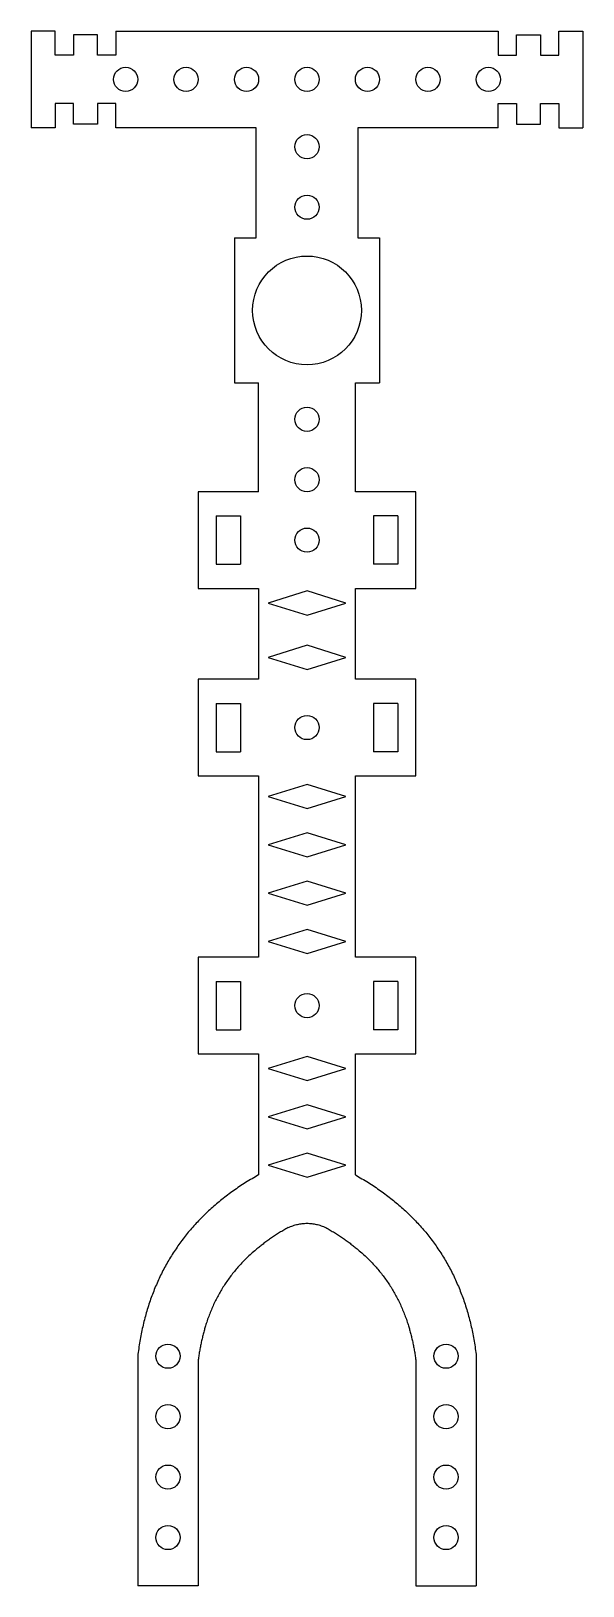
# Model space of a CAD drawing. Header units: millimetres. Extents: x -23 to 23, y -104 to 24.
import ezdxf

# ---------------------------------------------------------------- set-up
doc = ezdxf.new("R2010")
doc.units = ezdxf.units.MM

msp = doc.modelspace()

# ---------------------------------------------------------------- linework, layer by layer
at = {"color": 7, "linetype": 'Continuous', "lineweight": 25}
for p, q in [((-20.82, 24.11), (-22.82, 24.11)), ((-22.82, 24.11), (-22.82, 16.11)), ((-20.82, 22.11), (-20.82, 24.11)), ((-17.32, 23.81), (-19.32, 23.81)), ((-19.32, 23.81), (-19.32, 22.11)), ((-17.32, 22.11), (-17.32, 23.81)), ((-15.82, 24.11), (15.82, 24.11)), ((-15.82, 24.11), (-15.82, 22.11)), ((15.82, 24.11), (15.82, 22.11)), ((17.32, 23.81), (19.32, 23.81)), ((17.32, 22.11), (17.32, 23.81)), ((19.32, 23.81), (19.32, 22.11)), ((20.82, 24.11), (22.82, 24.11)), ((20.82, 22.11), (20.82, 24.11)), ((22.82, 24.11), (22.82, 16.11)), ((-19.32, 22.11), (-20.82, 22.11)), ((-15.82, 22.11), (-17.32, 22.11)), ((15.82, 22.11), (17.32, 22.11)), ((19.32, 22.11), (20.82, 22.11)), ((-20.82, 18.11), (-20.82, 16.11)), ((-19.32, 18.11), (-20.82, 18.11)), ((-19.32, 16.41), (-19.32, 18.11)), ((-17.32, 18.11), (-17.32, 16.41)), ((-15.82, 18.11), (-17.32, 18.11)), ((-15.82, 16.11), (-15.82, 18.11)), ((15.82, 16.11), (15.82, 18.11)), ((15.82, 18.11), (17.32, 18.11)), ((17.32, 18.11), (17.32, 16.41)), ((19.32, 16.41), (19.32, 18.11)), ((19.32, 18.11), (20.82, 18.11)), ((20.82, 18.11), (20.82, 16.11)), ((-20.82, 16.11), (-22.82, 16.11)), ((-17.32, 16.41), (-19.32, 16.41)), ((-4.21, 16.11), (-15.82, 16.11)), ((-4.21, 7), (-4.21, 16.11)), ((4.21, 16.11), (4.21, 7)), ((15.82, 16.11), (4.21, 16.11)), ((17.32, 16.41), (19.32, 16.41)), ((20.82, 16.11), (22.82, 16.11)), ((-6, 7), (-4.21, 7)), ((-6, 7), (-6, -5)), ((4.21, 7), (6, 7)), ((6, 7), (6, -5)), ((-6, -5), (-4, -5)), ((-4, -14), (-4, -5)), ((4, -14), (4, -5)), ((4, -5), (6, -5)), ((-4, -14), (-9, -14)), ((-9, -14), (-9, -22)), ((9, -14), (4, -14)), ((9, -22), (9, -14)), ((-7.5, -16), (-5.5, -16)), ((-7.5, -16), (-7.5, -20)), ((-5.5, -16), (-5.5, -20)), ((7.5, -16), (5.5, -16)), ((5.5, -16), (5.5, -20)), ((7.5, -16), (7.5, -20)), ((-7.5, -20), (-5.5, -20)), ((7.5, -20), (5.5, -20)), ((-9, -22), (-4, -22)), ((-4, -22), (-4, -29.5)), ((0, -22.2), (-3.2, -23.2)), ((3.2, -23.2), (0, -22.2)), ((4, -29.5), (4, -22)), ((4, -22), (9, -22)), ((-3.2, -23.2), (0, -24.2)), ((0, -24.2), (3.2, -23.2)), ((0, -26.7), (-3.2, -27.7)), ((3.2, -27.7), (0, -26.7)), ((-3.2, -27.7), (0, -28.7)), ((0, -28.7), (3.2, -27.7)), ((-4, -29.5), (-9, -29.5)), ((-9, -29.5), (-9, -37.5)), ((9, -29.5), (4, -29.5)), ((9, -37.5), (9, -29.5)), ((-7.5, -31.5), (-5.5, -31.5)), ((-7.5, -31.5), (-7.5, -35.5)), ((-5.5, -31.5), (-5.5, -35.5)), ((7.5, -31.5), (5.5, -31.5)), ((5.5, -31.5), (5.5, -35.5)), ((7.5, -31.5), (7.5, -35.5)), ((-7.5, -35.5), (-5.5, -35.5)), ((7.5, -35.5), (5.5, -35.5)), ((-9, -37.5), (-4, -37.5)), ((-4, -37.5), (-4, -52.5)), ((0, -38.2), (-3.2, -39.2)), ((3.2, -39.2), (0, -38.2)), ((4, -52.5), (4, -37.5)), ((4, -37.5), (9, -37.5)), ((-3.2, -39.2), (0, -40.2)), ((0, -40.2), (3.2, -39.2)), ((0, -42.2), (-3.2, -43.2)), ((3.2, -43.2), (0, -42.2)), ((-3.2, -43.2), (0, -44.2)), ((0, -44.2), (3.2, -43.2)), ((0, -46.2), (-3.2, -47.2)), ((3.2, -47.2), (0, -46.2)), ((-3.2, -47.2), (0, -48.2)), ((0, -48.2), (3.2, -47.2)), ((0, -50.2), (-3.2, -51.2)), ((-3.2, -51.2), (0, -52.2)), ((3.2, -51.2), (0, -50.2)), ((0, -52.2), (3.2, -51.2)), ((-4, -52.5), (-9, -52.5)), ((-9, -52.5), (-9, -60.5)), ((9, -52.5), (4, -52.5)), ((9, -60.5), (9, -52.5)), ((-7.5, -54.5), (-5.5, -54.5)), ((-7.5, -54.5), (-7.5, -58.5)), ((-5.5, -54.5), (-5.5, -58.5)), ((7.5, -54.5), (5.5, -54.5)), ((5.5, -54.5), (5.5, -58.5)), ((7.5, -54.5), (7.5, -58.5)), ((-7.5, -58.5), (-5.5, -58.5)), ((7.5, -58.5), (5.5, -58.5)), ((-9, -60.5), (-4, -60.5)), ((-4, -60.5), (-4, -70.5)), ((0, -60.7), (-3.2, -61.7)), ((-3.2, -61.7), (0, -62.7)), ((3.2, -61.7), (0, -60.7)), ((0, -62.7), (3.2, -61.7)), ((4, -70.5), (4, -60.5)), ((4, -60.5), (9, -60.5)), ((0, -64.7), (-3.2, -65.7)), ((3.2, -65.7), (0, -64.7)), ((-3.2, -65.7), (0, -66.7)), ((0, -66.7), (3.2, -65.7)), ((0, -68.7), (-3.2, -69.7)), ((3.2, -69.7), (0, -68.7)), ((-3.2, -69.7), (0, -70.7)), ((0, -70.7), (3.2, -69.7)), ((-14, -85.5), (-14, -104.5)), ((-9, -85.81), (-9, -104.5)), ((9, -85.81), (9, -104.5)), ((14, -85.5), (14, -104.5)), ((-9, -104.5), (-14, -104.5)), ((9, -104.5), (14, -104.5))]:
    msp.add_line(p, q, dxfattribs=at)
for centre, radius in [((-15, 20.11), 1), ((-10, 20.11), 1), ((-5, 20.11), 1), ((0, 20.11), 1), ((5, 20.11), 1), ((10, 20.11), 1), ((15, 20.11), 1), ((0, 14.54), 1), ((0, 9.54), 1), ((0, 1), 4.5), ((0, -8), 1), ((0, -13), 1), ((0, -18), 1), ((0, -33.5), 1), ((0, -56.5), 1), ((-11.5, -85.5), 1), ((11.5, -85.5), 1), ((-11.5, -90.5), 1), ((11.5, -90.5), 1), ((-11.5, -95.5), 1), ((11.5, -95.5), 1), ((-11.5, -100.5), 1), ((11.5, -100.5), 1)]:
    msp.add_circle(centre, radius, dxfattribs=at)
for points in [[(-4, -70.5), (-12.82, -75.45), (-14, -85.5)], [(4, -70.5), (12.82, -75.45), (14, -85.5)], [(-1.56, -74.86), (0, -74.15), (1.56, -74.86)]]:
    msp.add_open_spline(points, degree=2, dxfattribs=at)
for points in [[(-1.56, -74.86), (-4.12, -76.32), (-6.77, -79.35), (-8.6, -82.91), (-9, -85.81)], [(1.56, -74.86), (4.12, -76.32), (6.77, -79.35), (8.6, -82.91), (9, -85.81)]]:
    msp.add_open_spline(points, degree=2, knots=[0, 0, 0, 0.3685952, 0.6143253, 0.9829205, 0.9829205, 0.9829205], dxfattribs=at)

doc.saveas('drawing.dxf')
